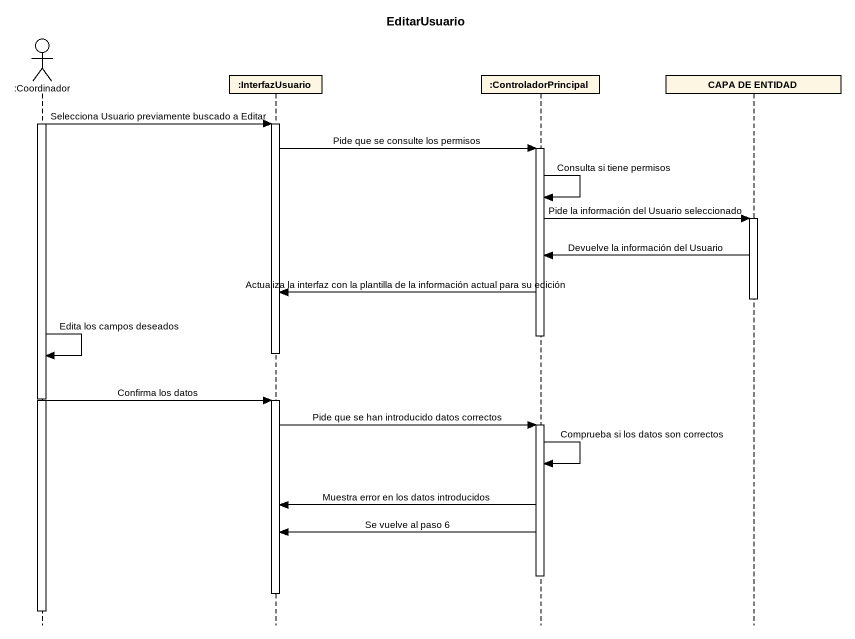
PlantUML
@startuml
title EditarUsuario
hide footbox
actor ":Coordinador" as Coordinador
participant ":InterfazUsuario" as InterfazUsuario
participant ":ControladorPrincipal" as ControladorPrincipal
participant "CAPA DE ENTIDAD" as CAPA_DE_ENTIDAD

activate Coordinador
Coordinador -> InterfazUsuario : Selecciona Usuario previamente buscado a Editar
activate InterfazUsuario
InterfazUsuario -> ControladorPrincipal : Pide que se consulte los permisos
activate ControladorPrincipal
ControladorPrincipal -> ControladorPrincipal : Consulta si tiene permisos
ControladorPrincipal -> CAPA_DE_ENTIDAD : Pide la información del Usuario seleccionado
activate CAPA_DE_ENTIDAD
CAPA_DE_ENTIDAD -> ControladorPrincipal : Devuelve la información del Usuario
ControladorPrincipal -> InterfazUsuario : Actualiza la interfaz con la plantilla de la información actual para su edición
deactivate CAPA_DE_ENTIDAD
deactivate ControladorPrincipal
deactivate InterfazUsuario
Coordinador -> Coordinador : Edita los campos deseados
Coordinador -> InterfazUsuario : Confirma los datos
activate InterfazUsuario
InterfazUsuario -> ControladorPrincipal : Pide que se han introducido datos correctos
activate ControladorPrincipal
ControladorPrincipal -> ControladorPrincipal : Comprueba si los datos son correctos
ControladorPrincipal -> InterfazUsuario : Muestra error en los datos introducidos
ControladorPrincipal -> InterfazUsuario : Se vuelve al paso 6
deactivate ControladorPrincipal
deactivate InterfazUsuario
deactivate Coordinador
@enduml
